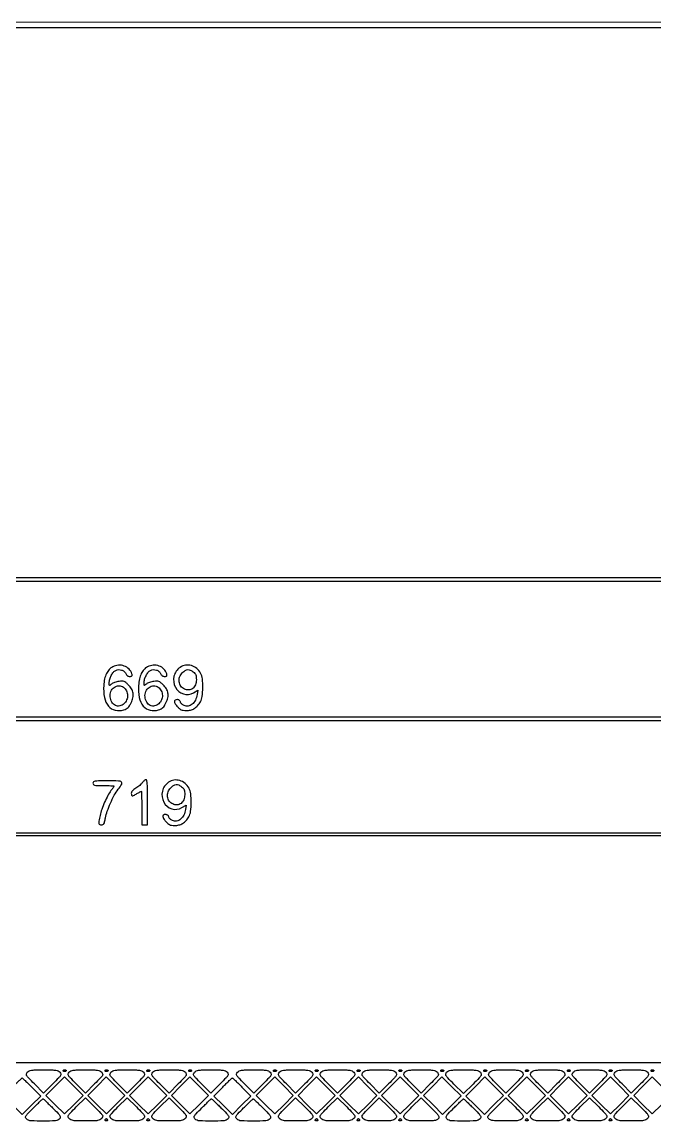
# Model space of a CAD drawing. Extents: x 0 to 836, y 5 to 589.
# Drawn here: x 445.5 to 491.6, y 508.4 to 588.7 of the extents above; entities that cross this region are included whole.
import ezdxf

# ---------------------------------------------------------------- set-up
doc = ezdxf.new("R2010")
doc.units = 0
doc.header["$MEASUREMENT"] = 0

msp = doc.modelspace()

# ---------------------------------------------------------------- linework, layer by layer
for points in [[(201.712326, 537.783562, -0.000001), (217.055896, 537.76491, -0.426088)], [(546.939, 229.3929, -0.000106), (546.943559, 250.949215, -0.000176), (546.957638, 269.095817, -0.000001), (546.976289, 285.583213, -0.415883)], [(836.0595, 588.6891), (420.497259, 588.710259, 0.000013), (261.145696, 588.714318, 0.000021), (126.989856, 588.708632), (4.934769, 588.698274, 0.19889), (4.878609, 588.675009, 0.198853), (4.855343, 588.618859), (4.83877, 516.273901, 0.000036), (4.826254, 436.744061, 0.000021), (4.8222, 342.282364), (4.8222, 95.946129), (4.469225, 95.920114, 0.031904), (4.160456, 95.877435, 0.315999), (4.075312, 95.787407, 0.415411), (4.137995, 95.703578, 0.035338), (4.43445, 95.6826), (4.8222, 95.6826), (4.8222, 50.2101), (4.8222, 4.7376), (420.462, 4.7376), (836.1018, 4.7376)], [(604.852986, 529.408162, -0.000002), (620.423836, 529.389509, -0.550615)], [(238.738155, 529.614638, -0.000002), (224.300981, 529.63329, -0.415836)], [(308.18842, 529.408162, -0.000002), (322.638019, 529.38951, -0.415836)], [(531.796111, 538.074638, -0.000002), (517.6951, 538.093291, -0.426056)], [(413.368417, 538.074638, -0.000002), (399.676779, 538.093291, -0.415815)], [(77.850638, 481.579418, -0.000002), (77.869294, 494.031443, -0.550517)], [(336.166934, 548.220763, -0.000002), (326.827688, 548.233536, -0.413812)], [(77.644162, 421.684687, -0.000002), (77.625507, 409.236574, -0.415775)], [(689.941022, 529.408162, -0.000003), (701.809045, 529.389505, -0.550493)], [(333.609652, 529.614638, -0.000003), (323.198363, 529.633296, -0.415688)], [(383.716206, 529.408162, -0.000003), (394.123716, 529.389504, -0.425916)], [(835.429914, 203.53197, -0.00002), (835.42504, 321.569549)], [(381.27946, 547.935135, -0.000004), (390.656104, 547.916048, -0.413615)], [(604.231838, 387.151416, -0.000003), (604.250494, 398.693431, -0.41574)], [(567.360849, 548.208, -0.000051), (536.314429, 548.211154, -0.0007)], [(697.188315, 5.1606), (351.216758, 5.1606), (5.2452, 5.1606), (5.2452, 50.4216), (5.2452, 95.6826), (5.8374, 95.6826, 0.008455), (6.143074, 95.687769, 0.044348), (6.30975, 95.708282, 0.103378), (6.397676, 95.747244, 0.241448), (6.4296, 95.8095, 0.241448), (6.397676, 95.871756, 0.103378), (6.30975, 95.910718, 0.044348), (6.143074, 95.931231, 0.008455), (5.8374, 95.9364), (5.2452, 95.9364), (5.2452, 342.1224), (5.2452, 588.3084), (420.2505, 588.3084), (835.2558, 588.3084)], [(493.0488, 538.056), (446.3496, 538.056, -0.000127), (428.442779, 538.060559, -0.000212)], [(567.405991, 529.596), (514.270982, 529.596), (514.533468, 530.054777, 0.013632), (514.643472, 530.259815, 0.036849), (514.706457, 530.412393, 0.055394), (514.728891, 530.519138, 0.285851), (514.703248, 530.570848, 0.078544), (514.632593, 530.600455, 0.25054), (514.584652, 530.588166, 0.068732), (514.531898, 530.524462, 0.002883), (514.378078, 530.2728), (514.199432, 529.9767), (514.199116, 531.39375, 0.002697), (514.194712, 532.17772, 0.019634), (514.175809, 532.553422, 0.040408), (514.140731, 532.757396, 0.342446), (514.0719, 532.8108, 0.353061), (514.002034, 532.754441, 0.033617), (513.96782, 532.52175, 0.017378), (513.949151, 532.098043, 0.00232), (513.945, 531.2034), (513.945, 529.596), (454.261895, 529.596), (394.57879, 529.596)]]:
    msp.add_lwpolyline(points, format="xyb")
for points in [[(398.147682, 547.9542), (445.598241, 547.9542), (493.0488, 547.9542)], [(493.0488, 548.208), (447.29439, 548.208), (401.539979, 548.208)], [(399.4812, 537.8022), (446.265, 537.8022), (493.0488, 537.8022)], [(394.492383, 529.4268), (454.184467, 529.4268), (513.876552, 529.4268)], [(493.0488, 512.8452), (443.815465, 512.8452)]]:
    msp.add_lwpolyline(points)
for points in [[(452.1024, 541.71938, 0.091039), (451.845011, 541.520804, 0.071413), (451.648653, 541.227228, 0.058997), (451.515436, 540.837125, 0.035155), (451.446422, 540.350694, 0.065252), (451.498303, 539.482157, 0.12543), (451.793169, 538.855071, 0.165394), (452.286275, 538.550106, 0.137042), (452.9061, 538.578841, 0.03902), (453.087483, 538.654827, 0.072123), (453.217393, 538.747319, 0.063137), (453.326356, 538.881519, 0.023863), (453.444142, 539.093007, 0.05808), (453.577109, 539.463693, 0.096714), (453.588861, 539.794095, 0.097528), (453.475598, 540.102732, 0.059881), (453.235543, 540.408377, 0.02073), (453.055754, 540.573845, 0.087428), (452.929646, 540.64741, 0.092225), (452.789401, 540.671446, 0.024517), (452.561982, 540.65705, 0.029908), (452.40363, 540.629535, 0.026782), (452.243608, 540.582586, 0.027747), (452.104444, 540.524662, 0.071538), (452.014367, 540.463993, -0.010472), (451.906248, 540.37019, -0.297784), (451.87118, 540.366145, -0.274003), (451.851378, 540.39691, -0.009257), (451.8486, 540.546953, -0.072542), (451.88651, 540.806876, -0.047148), (452.000388, 541.088802, -0.048132), (452.156289, 541.32974, -0.118747), (452.321058, 541.458655, -0.094816), (452.528895, 541.509177, -0.089828), (452.744954, 541.480978, -0.093742), (452.92991, 541.380919, -0.11562), (453.049457, 541.226166, 0.05591), (453.103784, 541.135376, 0.077484), (453.172089, 541.069775, 0.081855), (453.254013, 541.030484, 0.071083), (453.348381, 541.017, 0.033646), (453.456015, 541.024251, 0.197222), (453.504093, 541.052033, 0.203472), (453.51794, 541.104959, 0.035991), (453.495311, 541.20735, 0.122665), (453.292365, 541.550907, 0.110661), (452.94473, 541.775052, 0.105474), (452.520103, 541.835798, 0.10222)], [(454.6404, 541.71938, 0.091039), (454.383011, 541.520804, 0.071413), (454.186653, 541.227228, 0.058997), (454.053436, 540.837125, 0.035155), (453.984422, 540.350694, 0.065252), (454.036303, 539.482157, 0.12543), (454.331169, 538.855071, 0.165394), (454.824275, 538.550106, 0.137042), (455.4441, 538.578841, 0.03902), (455.625483, 538.654827, 0.072123), (455.755393, 538.747319, 0.063137), (455.864356, 538.881519, 0.023863), (455.982142, 539.093007, 0.05808), (456.115109, 539.463693, 0.096714), (456.126861, 539.794095, 0.097528), (456.013598, 540.102732, 0.059881), (455.773543, 540.408377, 0.02073), (455.593754, 540.573845, 0.087428), (455.467646, 540.64741, 0.092225), (455.327401, 540.671446, 0.024517), (455.099982, 540.65705, 0.029908), (454.94163, 540.629535, 0.026782), (454.781608, 540.582586, 0.027747), (454.642444, 540.524662, 0.071538), (454.552367, 540.463993, -0.010472), (454.444248, 540.37019, -0.297784), (454.40918, 540.366145, -0.274003), (454.389378, 540.39691, -0.009257), (454.3866, 540.546953, -0.072542), (454.42451, 540.806876, -0.047148), (454.538388, 541.088802, -0.048132), (454.694289, 541.32974, -0.118747), (454.859058, 541.458655, -0.094816), (455.066895, 541.509177, -0.089828), (455.282954, 541.480978, -0.093742), (455.46791, 541.380919, -0.11562), (455.587457, 541.226166, 0.05591), (455.641784, 541.135376, 0.077484), (455.710089, 541.069775, 0.081855), (455.792013, 541.030484, 0.071083), (455.886381, 541.017, 0.033646), (455.994015, 541.024251, 0.197222), (456.042093, 541.052033, 0.203472), (456.05594, 541.104959, 0.035991), (456.033311, 541.20735, 0.122665), (455.830365, 541.550907, 0.110661), (455.48273, 541.775052, 0.105474), (455.058103, 541.835798, 0.10222)], [(457.012204, 541.678586, 0.188759), (456.56332, 541.024223, 0.180396), (456.667009, 540.223777, 0.199234), (457.252123, 539.739183, 0.210904), (457.990223, 539.826183), (458.301659, 540.009935), (458.251496, 539.700819, -0.071214), (458.122322, 539.28772, -0.105821), (457.891913, 538.988444, -0.133073), (457.601062, 538.851787, -0.151692), (457.296847, 538.890458, -0.049128), (457.209457, 538.941158, -0.042152), (457.128664, 539.010341, -0.044207), (457.065772, 539.086534, -0.086696), (457.03318, 539.157838, 0.08419), (457.001157, 539.228829, 0.095531), (456.948589, 539.28173, 0.088381), (456.876548, 539.314056, 0.061447), (456.787833, 539.325, 0.133082), (456.64518, 539.286347, 0.285943), (456.59418, 539.189464, 0.133017), (456.650257, 539.029382, 0.031957), (456.825506, 538.80604, 0.031825), (456.967555, 538.66609, 0.075144), (457.092836, 538.586788, 0.071526), (457.239792, 538.545879, 0.026746), (457.453752, 538.529755, 0.06371), (457.76925, 538.563168, 0.079209), (458.041675, 538.67542, 0.074413), (458.278075, 538.873524, 0.048802), (458.486985, 539.161724, 0.101117), (458.620866, 539.554955, 0.029258), (458.664731, 540.198024, 0.02942), (458.632935, 540.843546, 0.096872), (458.507034, 541.248853, 0.096072), (458.220655, 541.598766, 0.103728), (457.831412, 541.804711, 0.107938), (457.404991, 541.832419, 0.112028)], [(457.970691, 541.34926, -0.046524), (458.085721, 541.240039, -0.087942), (458.151588, 541.130871, -0.070477), (458.184154, 540.989707, -0.021505), (458.1936, 540.770172, -0.091023), (458.125726, 540.400423, -0.137344), (457.932367, 540.138582, -0.15282), (457.648176, 540.032115, -0.121259), (457.32435, 540.093113, -0.130307), (457.065295, 540.30548, -0.124874), (456.940272, 540.621703, -0.118756), (456.978396, 540.972135, -0.110605), (457.171892, 541.277308, -0.050987), (457.380687, 541.447368, -0.123571), (457.567134, 541.512427, -0.130223), (457.755841, 541.480198, -0.059664)], [(452.946248, 540.173152, -0.10684), (453.131547, 539.885661, -0.109765), (453.179166, 539.550179, -0.109146), (453.080207, 539.224613, -0.104617), (452.852258, 538.965235, -0.151218), (452.534574, 538.852442, -0.167491), (452.22341, 538.945601, -0.139993), (451.996731, 539.231827, -0.098224), (451.91628, 539.637402, -0.135032), (452.017007, 540.003576, -0.139461), (452.289974, 540.261351, -0.152321), (452.638466, 540.323804, -0.166619)], [(455.484248, 540.173152, -0.10684), (455.669547, 539.885661, -0.109765), (455.717166, 539.550179, -0.109146), (455.618207, 539.224613, -0.104617), (455.390258, 538.965235, -0.151218), (455.072574, 538.852442, -0.167491), (454.76141, 538.945601, -0.139993), (454.534731, 539.231827, -0.098224), (454.45428, 539.637402, -0.135032), (454.555007, 540.003576, -0.139461), (454.827974, 540.261351, -0.152321), (455.176466, 540.323804, -0.166619)], [(450.6642, 533.2338, 0.17273), (450.696873, 533.142043, 0.168559), (450.780525, 533.09045, 0.050222), (450.963078, 533.068751, 0.004487), (451.4256, 533.0646, -0.005903), (451.717549, 533.061153, -0.009819), (451.963339, 533.050516, -0.003822), (452.169132, 533.035978, -0.391498), (452.187, 533.016655, -0.137513), (452.178579, 532.986615, -0.007359), (452.125352, 532.90197, -0.011075), (452.057535, 532.80246, -0.007811), (451.977136, 532.693565, 0.041374), (451.753437, 532.343718, 0.018158), (451.514075, 531.848063, 0.018215), (451.306787, 531.324762, 0.033072), (451.182046, 530.881986, 0.007607), (451.101336, 530.469602, 0.081087), (451.09857, 530.299308, 0.24362), (451.156617, 530.2186, 0.117881), (451.283768, 530.1882, 0.103986), (451.392594, 530.21108, 0.161113), (451.463258, 530.274821, 0.073435), (451.515122, 530.408232, 0.010075), (451.575751, 530.701271, -0.037612), (451.708364, 531.201674, -0.021031), (451.939948, 531.78777, -0.021025), (452.220348, 532.353154, -0.037128), (452.50425, 532.789649, 0.026417), (452.763735, 533.170517, 0.379622), (452.736632, 533.319133, 0.161247), (452.531791, 533.392755, 0.006323), (451.7217, 533.403, 0.002827), (451.061741, 533.399269, 0.036854), (450.817537, 533.378466, 0.138781), (450.707068, 533.327206, 0.218517)], [(454.268956, 533.278353, -0.050807), (454.192857, 533.184549, -0.021226), (454.073052, 533.073996, -0.020739), (453.933759, 532.96559, -0.025256), (453.794578, 532.876503, 0.025721), (453.640857, 532.777909, 0.056573), (453.537403, 532.684436, 0.076417), (453.477513, 532.591098, 0.104002), (453.456652, 532.49355, 0.060805), (453.472607, 532.359002, 0.331301), (453.525715, 532.315039, 0.138834), (453.626915, 532.338126, 0.011833), (453.859895, 532.472716, -0.006006), (453.968942, 532.537419, -0.008579), (454.067347, 532.59199, -0.005239), (454.150863, 532.635332, -0.117594), (454.177145, 532.6416, -0.40341), (454.19354, 532.6258, -0.001055), (454.205575, 532.281257, -0.005126), (454.214507, 531.885274, -0.003075), (454.2174, 531.4149), (454.2174, 530.1882), (454.4289, 530.1882), (454.6404, 530.1882), (454.6404, 531.8379, 0.002482), (454.636039, 532.716347, 0.015246), (454.617748, 533.168668, 0.022762), (454.586764, 533.433603, 0.367541), (454.52323, 533.4876, 0.129631), (454.468734, 533.47323, 0.043255), (454.400204, 533.426134, 0.039636), (454.330068, 533.358425, 0.035949)], [(456.166204, 533.303186, 0.188759), (455.71732, 532.648823, 0.180396), (455.821009, 531.848377, 0.199234), (456.406123, 531.363783, 0.210904), (457.144223, 531.450783), (457.455659, 531.634535), (457.405496, 531.325419, -0.071214), (457.276322, 530.91232, -0.105821), (457.045913, 530.613044, -0.133073), (456.755062, 530.476387, -0.151692), (456.450847, 530.515058, -0.049128), (456.363457, 530.565758, -0.042152), (456.282664, 530.634941, -0.044207), (456.219772, 530.711134, -0.086696), (456.18718, 530.782438, 0.08419), (456.155157, 530.853429, 0.095531), (456.102589, 530.90633, 0.088381), (456.030548, 530.938656, 0.061447), (455.941833, 530.9496, 0.133082), (455.79918, 530.910947, 0.285943), (455.74818, 530.814064, 0.133017), (455.804257, 530.653982, 0.031957), (455.979506, 530.43064, 0.031825), (456.121555, 530.29069, 0.075144), (456.246836, 530.211388, 0.071526), (456.393792, 530.170479, 0.026746), (456.607752, 530.154355, 0.06371), (456.92325, 530.187768, 0.079209), (457.195675, 530.30002, 0.074413), (457.432075, 530.498124, 0.048802), (457.640985, 530.786324, 0.101117), (457.774866, 531.179555, 0.029258), (457.818731, 531.822624, 0.02942), (457.786935, 532.468146, 0.096872), (457.661034, 532.873453, 0.096072), (457.374655, 533.223366, 0.103728), (456.985412, 533.429311, 0.107938), (456.558991, 533.457019, 0.112028)], [(457.124691, 532.97386, -0.046524), (457.239721, 532.864639, -0.087942), (457.305588, 532.755471, -0.070477), (457.338154, 532.614307, -0.021505), (457.3476, 532.394772, -0.091023), (457.279726, 532.025023, -0.137344), (457.086367, 531.763182, -0.15282), (456.802176, 531.656715, -0.121259), (456.47835, 531.717713, -0.130307), (456.219295, 531.93008, -0.124874), (456.094272, 532.246303, -0.118756), (456.132396, 532.596735, -0.110605), (456.325892, 532.901908, -0.050987), (456.534687, 533.071968, -0.123571), (456.721134, 533.137027, -0.130223), (456.909841, 533.104798, -0.059664)], [(446.203591, 511.087821), (446.857313, 510.430243), (446.180457, 509.757356), (445.5036, 509.084469), (444.826743, 509.757356), (444.149887, 510.430243), (444.803609, 511.087821, -0.00331), (445.057535, 511.339887, -0.005234), (445.278891, 511.552236, -0.001538), (445.472865, 511.733337, -0.189215), (445.5036, 511.7454, -0.189215), (445.534335, 511.733337, -0.001538), (445.728309, 511.552236, -0.005234), (445.949665, 511.339887, -0.00331)], [(448.256614, 512.164517, -0.1221), (448.322724, 512.041337, -0.202118), (448.305442, 511.92644, -0.05597), (448.177847, 511.762028, -0.0034), (447.739661, 511.317843), (447.06607, 510.644252), (446.395739, 511.318539, -0.003427), (445.960511, 511.762376, -0.055773), (445.833158, 511.927379, -0.200635), (445.815786, 512.042422, -0.122971), (445.881415, 512.165213, -0.10066), (446.009046, 512.25917, -0.072566), (446.179005, 512.309715, -0.031899), (446.462473, 512.332558, -0.004158), (447.0687, 512.3376, -0.004148), (447.675859, 512.332563, -0.032035), (447.958928, 512.309688, -0.073036), (448.128661, 512.258945, -0.100062)], [(448.7184, 512.300293, -0.211827), (448.694408, 512.246202, -0.127879), (448.631185, 512.213171, -0.122608), (448.557824, 512.214412, -0.191362), (448.507753, 512.25162, -0.136093), (448.498256, 512.284272, -0.190788), (448.508967, 512.312343, -0.140899), (448.539917, 512.331288, -0.067432), (448.586507, 512.3376, -0.026751), (448.637046, 512.334894, -0.042195), (448.679656, 512.326641, -0.051652), (448.709687, 512.314686, -0.279105)], [(451.302214, 512.164517, -0.1221), (451.368324, 512.041337, -0.202118), (451.351042, 511.92644, -0.05597), (451.223447, 511.762028, -0.0034), (450.785261, 511.317843), (450.11167, 510.644252), (449.441339, 511.318539, -0.003427), (449.006111, 511.762376, -0.055773), (448.878758, 511.927379, -0.200635), (448.861386, 512.042422, -0.122971), (448.927015, 512.165213, -0.10066), (449.054646, 512.25917, -0.072566), (449.224605, 512.309715, -0.031899), (449.508073, 512.332558, -0.004158), (450.1143, 512.3376, -0.004148), (450.721459, 512.332563, -0.032035), (451.004528, 512.309688, -0.073036), (451.174261, 512.258945, -0.100062)], [(451.764, 512.300293, -0.211827), (451.740008, 512.246202, -0.127879), (451.676785, 512.213171, -0.122608), (451.603424, 512.214412, -0.191362), (451.553353, 512.25162, -0.136093), (451.543856, 512.284272, -0.190788), (451.554567, 512.312343, -0.140899), (451.585517, 512.331288, -0.067432), (451.632107, 512.3376, -0.026751), (451.682646, 512.334894, -0.042195), (451.725256, 512.326641, -0.051652), (451.755287, 512.314686, -0.279105)], [(454.347814, 512.164517, -0.1221), (454.413924, 512.041337, -0.202118), (454.396642, 511.92644, -0.05597), (454.269047, 511.762028, -0.0034), (453.830861, 511.317843), (453.15727, 510.644252), (452.486939, 511.318539, -0.003427), (452.051711, 511.762376, -0.055773), (451.924358, 511.927379, -0.200635), (451.906986, 512.042422, -0.122971), (451.972615, 512.165213, -0.10066), (452.100246, 512.25917, -0.072566), (452.270205, 512.309715, -0.031899), (452.553673, 512.332558, -0.004158), (453.1599, 512.3376, -0.004148), (453.767059, 512.332563, -0.032035), (454.050128, 512.309688, -0.073036), (454.219861, 512.258945, -0.100062)], [(454.8096, 512.300293, -0.211827), (454.785608, 512.246202, -0.127879), (454.722385, 512.213171, -0.122608), (454.649024, 512.214412, -0.191362), (454.598953, 512.25162, -0.136093), (454.589456, 512.284272, -0.190788), (454.600167, 512.312343, -0.140899), (454.631117, 512.331288, -0.067432), (454.677707, 512.3376, -0.026751), (454.728246, 512.334894, -0.042195), (454.770856, 512.326641, -0.051652), (454.800887, 512.314686, -0.279105)], [(457.393414, 512.164517, -0.1221), (457.459524, 512.041337, -0.202118), (457.442242, 511.92644, -0.05597), (457.314647, 511.762028, -0.0034), (456.876461, 511.317843), (456.20287, 510.644252), (455.532539, 511.318539, -0.003427), (455.097311, 511.762376, -0.055773), (454.969958, 511.927379, -0.200635), (454.952586, 512.042422, -0.122971), (455.018215, 512.165213, -0.10066), (455.145846, 512.25917, -0.072566), (455.315805, 512.309715, -0.031899), (455.599273, 512.332558, -0.004158), (456.2055, 512.3376, -0.004148), (456.812659, 512.332563, -0.032035), (457.095728, 512.309688, -0.073036), (457.265461, 512.258945, -0.100062)], [(457.8552, 512.300293, -0.211827), (457.831208, 512.246202, -0.127879), (457.767985, 512.213171, -0.122608), (457.694624, 512.214412, -0.191362), (457.644553, 512.25162, -0.136093), (457.635056, 512.284272, -0.190788), (457.645767, 512.312343, -0.140899), (457.676717, 512.331288, -0.067432), (457.723307, 512.3376, -0.026751), (457.773846, 512.334894, -0.042195), (457.816456, 512.326641, -0.051652), (457.846487, 512.314686, -0.279105)], [(460.439014, 512.164517, -0.1221), (460.505124, 512.041337, -0.202118), (460.487842, 511.92644, -0.05597), (460.360247, 511.762028, -0.0034), (459.922061, 511.317843), (459.24847, 510.644252), (458.578139, 511.318539, -0.003427), (458.142911, 511.762376, -0.055773), (458.015558, 511.927379, -0.200635), (457.998186, 512.042422, -0.122971), (458.063815, 512.165213, -0.10066), (458.191446, 512.25917, -0.072566), (458.361405, 512.309715, -0.031899), (458.644873, 512.332558, -0.004158), (459.2511, 512.3376, -0.004148), (459.858259, 512.332563, -0.032035), (460.141328, 512.309688, -0.073036), (460.311061, 512.258945, -0.100062)], [(461.516191, 511.087821), (462.169913, 510.430243), (461.493057, 509.757356), (460.8162, 509.084469), (460.139343, 509.757356), (459.462487, 510.430243), (460.116209, 511.087821, -0.00331), (460.370135, 511.339887, -0.005234), (460.591491, 511.552236, -0.001538), (460.785465, 511.733337, -0.189215), (460.8162, 511.7454, -0.189215), (460.846935, 511.733337, -0.001538), (461.040909, 511.552236, -0.005234), (461.262265, 511.339887, -0.00331)], [(463.569214, 512.164517, -0.1221), (463.635324, 512.041337, -0.202118), (463.618042, 511.92644, -0.05597), (463.490447, 511.762028, -0.0034), (463.052261, 511.317843), (462.37867, 510.644252), (461.708339, 511.318539, -0.003427), (461.273111, 511.762376, -0.055773), (461.145758, 511.927379, -0.200635), (461.128386, 512.042422, -0.122971), (461.194015, 512.165213, -0.10066), (461.321646, 512.25917, -0.072566), (461.491605, 512.309715, -0.031899), (461.775073, 512.332558, -0.004158), (462.3813, 512.3376, -0.004148), (462.988459, 512.332563, -0.032035), (463.271528, 512.309688, -0.073036), (463.441261, 512.258945, -0.100062)], [(464.031, 512.300293, -0.211827), (464.007008, 512.246202, -0.127879), (463.943785, 512.213171, -0.122608), (463.870424, 512.214412, -0.191362), (463.820353, 512.25162, -0.136093), (463.810856, 512.284272, -0.190788), (463.821567, 512.312343, -0.140899), (463.852517, 512.331288, -0.067432), (463.899107, 512.3376, -0.026751), (463.949646, 512.334894, -0.042195), (463.992256, 512.326641, -0.051652), (464.022287, 512.314686, -0.279105)], [(466.614814, 512.164517, -0.1221), (466.680924, 512.041337, -0.202118), (466.663642, 511.92644, -0.05597), (466.536047, 511.762028, -0.0034), (466.097861, 511.317843), (465.42427, 510.644252), (464.753939, 511.318539, -0.003427), (464.318711, 511.762376, -0.055773), (464.191358, 511.927379, -0.200635), (464.173986, 512.042422, -0.122971), (464.239615, 512.165213, -0.10066), (464.367246, 512.25917, -0.072566), (464.537205, 512.309715, -0.031899), (464.820673, 512.332558, -0.004158), (465.4269, 512.3376, -0.004148), (466.034059, 512.332563, -0.032035), (466.317128, 512.309688, -0.073036), (466.486861, 512.258945, -0.100062)], [(467.0766, 512.300293, -0.211827), (467.052608, 512.246202, -0.127879), (466.989385, 512.213171, -0.122608), (466.916024, 512.214412, -0.191362), (466.865953, 512.25162, -0.136093), (466.856456, 512.284272, -0.190788), (466.867167, 512.312343, -0.140899), (466.898117, 512.331288, -0.067432), (466.944707, 512.3376, -0.026751), (466.995246, 512.334894, -0.042195), (467.037856, 512.326641, -0.051652), (467.067887, 512.314686, -0.279105)], [(469.660414, 512.164517, -0.1221), (469.726524, 512.041337, -0.202118), (469.709242, 511.92644, -0.05597), (469.581647, 511.762028, -0.0034), (469.143461, 511.317843), (468.46987, 510.644252), (467.799539, 511.318539, -0.003427), (467.364311, 511.762376, -0.055773), (467.236958, 511.927379, -0.200635), (467.219586, 512.042422, -0.122971), (467.285215, 512.165213, -0.10066), (467.412846, 512.25917, -0.072566), (467.582805, 512.309715, -0.031899), (467.866273, 512.332558, -0.004158), (468.4725, 512.3376, -0.004148), (469.079659, 512.332563, -0.032035), (469.362728, 512.309688, -0.073036), (469.532461, 512.258945, -0.100062)], [(470.1222, 512.300293, -0.211827), (470.098208, 512.246202, -0.127879), (470.034985, 512.213171, -0.122608), (469.961624, 512.214412, -0.191362), (469.911553, 512.25162, -0.136093), (469.902056, 512.284272, -0.190788), (469.912767, 512.312343, -0.140899), (469.943717, 512.331288, -0.067432), (469.990307, 512.3376, -0.026751), (470.040846, 512.334894, -0.042195), (470.083456, 512.326641, -0.051652), (470.113487, 512.314686, -0.279105)], [(472.706014, 512.164517, -0.1221), (472.772124, 512.041337, -0.202118), (472.754842, 511.92644, -0.05597), (472.627247, 511.762028, -0.0034), (472.189061, 511.317843), (471.51547, 510.644252), (470.845139, 511.318539, -0.003427), (470.409911, 511.762376, -0.055773), (470.282558, 511.927379, -0.200635), (470.265186, 512.042422, -0.122971), (470.330815, 512.165213, -0.10066), (470.458446, 512.25917, -0.072566), (470.628405, 512.309715, -0.031899), (470.911873, 512.332558, -0.004158), (471.5181, 512.3376, -0.004148), (472.125259, 512.332563, -0.032035), (472.408328, 512.309688, -0.073036), (472.578061, 512.258945, -0.100062)], [(473.1678, 512.300293, -0.211827), (473.143808, 512.246202, -0.127879), (473.080585, 512.213171, -0.122608), (473.007224, 512.214412, -0.191362), (472.957153, 512.25162, -0.136093), (472.947656, 512.284272, -0.190788), (472.958367, 512.312343, -0.140899), (472.989317, 512.331288, -0.067432), (473.035907, 512.3376, -0.026751), (473.086446, 512.334894, -0.042195), (473.129056, 512.326641, -0.051652), (473.159087, 512.314686, -0.279105)], [(475.751614, 512.164517, -0.1221), (475.817724, 512.041337, -0.202118), (475.800442, 511.92644, -0.05597), (475.672847, 511.762028, -0.0034), (475.234661, 511.317843), (474.56107, 510.644252), (473.890739, 511.318539, -0.003427), (473.455511, 511.762376, -0.055773), (473.328158, 511.927379, -0.200635), (473.310786, 512.042422, -0.122971), (473.376415, 512.165213, -0.10066), (473.504046, 512.25917, -0.072566), (473.674005, 512.309715, -0.031899), (473.957473, 512.332558, -0.004158), (474.5637, 512.3376, -0.004148), (475.170859, 512.332563, -0.032035), (475.453928, 512.309688, -0.073036), (475.623661, 512.258945, -0.100062)], [(476.2134, 512.300293, -0.211827), (476.189408, 512.246202, -0.127879), (476.126185, 512.213171, -0.122608), (476.052824, 512.214412, -0.191362), (476.002753, 512.25162, -0.136093), (475.993256, 512.284272, -0.190788), (476.003967, 512.312343, -0.140899), (476.034917, 512.331288, -0.067432), (476.081507, 512.3376, -0.026751), (476.132046, 512.334894, -0.042195), (476.174656, 512.326641, -0.051652), (476.204687, 512.314686, -0.279105)], [(478.881814, 512.164517, -0.126177), (478.947014, 512.040654, -0.199623), (478.928104, 511.923887, -0.054453), (478.796354, 511.755323, -0.003295), (478.345026, 511.298008), (477.6516, 510.604582), (476.958174, 511.298008, -0.003295), (476.506846, 511.755323, -0.054453), (476.375096, 511.923887, -0.199623), (476.356186, 512.040654, -0.126177), (476.421386, 512.164517, -0.102125), (476.550928, 512.259303, -0.072217), (476.724482, 512.309954, -0.031069), (477.016335, 512.332664, -0.003885), (477.6516, 512.3376, -0.003885), (478.286865, 512.332664, -0.031069), (478.578718, 512.309954, -0.072217), (478.752272, 512.259303, -0.102125)], [(479.3436, 512.300293, -0.211827), (479.319608, 512.246202, -0.127879), (479.256385, 512.213171, -0.122608), (479.183024, 512.214412, -0.191362), (479.132953, 512.25162, -0.136093), (479.123456, 512.284272, -0.190788), (479.134167, 512.312343, -0.140899), (479.165117, 512.331288, -0.067432), (479.211707, 512.3376, -0.026751), (479.262246, 512.334894, -0.042195), (479.304856, 512.326641, -0.051652), (479.334887, 512.314686, -0.279105)], [(481.927414, 512.164517, -0.1221), (481.993524, 512.041337, -0.202118), (481.976242, 511.92644, -0.05597), (481.848647, 511.762028, -0.0034), (481.410461, 511.317843), (480.73687, 510.644252), (480.066539, 511.318539, -0.003427), (479.631311, 511.762376, -0.055773), (479.503958, 511.927379, -0.200635), (479.486586, 512.042422, -0.122971), (479.552215, 512.165213, -0.10066), (479.679846, 512.25917, -0.072566), (479.849805, 512.309715, -0.031899), (480.133273, 512.332558, -0.004158), (480.7395, 512.3376, -0.004148), (481.346659, 512.332563, -0.032035), (481.629728, 512.309688, -0.073036), (481.799461, 512.258945, -0.100062)], [(482.3892, 512.300293, -0.211827), (482.365208, 512.246202, -0.127879), (482.301985, 512.213171, -0.122608), (482.228624, 512.214412, -0.191362), (482.178553, 512.25162, -0.136093), (482.169056, 512.284272, -0.190788), (482.179767, 512.312343, -0.140899), (482.210717, 512.331288, -0.067432), (482.257307, 512.3376, -0.026751), (482.307846, 512.334894, -0.042195), (482.350456, 512.326641, -0.051652), (482.380487, 512.314686, -0.279105)], [(484.973014, 512.164517, -0.1221), (485.039124, 512.041337, -0.202118), (485.021842, 511.92644, -0.05597), (484.894247, 511.762028, -0.0034), (484.456061, 511.317843), (483.78247, 510.644252), (483.112139, 511.318539, -0.003427), (482.676911, 511.762376, -0.055773), (482.549558, 511.927379, -0.200635), (482.532186, 512.042422, -0.122971), (482.597815, 512.165213, -0.10066), (482.725446, 512.25917, -0.072566), (482.895405, 512.309715, -0.031899), (483.178873, 512.332558, -0.004158), (483.7851, 512.3376, -0.004148), (484.392259, 512.332563, -0.032035), (484.675328, 512.309688, -0.073036), (484.845061, 512.258945, -0.100062)], [(485.4348, 512.300293, -0.211827), (485.410808, 512.246202, -0.127879), (485.347585, 512.213171, -0.122608), (485.274224, 512.214412, -0.191362), (485.224153, 512.25162, -0.136093), (485.214656, 512.284272, -0.190788), (485.225367, 512.312343, -0.140899), (485.256317, 512.331288, -0.067432), (485.302907, 512.3376, -0.026751), (485.353446, 512.334894, -0.042195), (485.396056, 512.326641, -0.051652), (485.426087, 512.314686, -0.279105)], [(488.018614, 512.164517, -0.1221), (488.084724, 512.041337, -0.202118), (488.067442, 511.92644, -0.05597), (487.939847, 511.762028, -0.0034), (487.501661, 511.317843), (486.82807, 510.644252), (486.157739, 511.318539, -0.003427), (485.722511, 511.762376, -0.055773), (485.595158, 511.927379, -0.200635), (485.577786, 512.042422, -0.122971), (485.643415, 512.165213, -0.10066), (485.771046, 512.25917, -0.072566), (485.941005, 512.309715, -0.031899), (486.224473, 512.332558, -0.004158), (486.8307, 512.3376, -0.004148), (487.437859, 512.332563, -0.032035), (487.720928, 512.309688, -0.073036), (487.890661, 512.258945, -0.100062)], [(488.4804, 512.300293, -0.211827), (488.456408, 512.246202, -0.127879), (488.393185, 512.213171, -0.122608), (488.319824, 512.214412, -0.191362), (488.269753, 512.25162, -0.136093), (488.260256, 512.284272, -0.190788), (488.270967, 512.312343, -0.140899), (488.301917, 512.331288, -0.067432), (488.348507, 512.3376, -0.026751), (488.399046, 512.334894, -0.042195), (488.441656, 512.326641, -0.051652), (488.471687, 512.314686, -0.279105)], [(491.064214, 512.164517, -0.1221), (491.130324, 512.041337, -0.202118), (491.113042, 511.92644, -0.05597), (490.985447, 511.762028, -0.0034), (490.547261, 511.317843), (489.87367, 510.644252), (489.203339, 511.318539, -0.003427), (488.768111, 511.762376, -0.055773), (488.640758, 511.927379, -0.200635), (488.623386, 512.042422, -0.122971), (488.689015, 512.165213, -0.10066), (488.816646, 512.25917, -0.072566), (488.986605, 512.309715, -0.031899), (489.270073, 512.332558, -0.004158), (489.8763, 512.3376, -0.004148), (490.483459, 512.332563, -0.032035), (490.766528, 512.309688, -0.073036), (490.936261, 512.258945, -0.100062)], [(491.526, 512.300293, -0.211827), (491.502008, 512.246202, -0.127879), (491.438785, 512.213171, -0.122608), (491.365424, 512.214412, -0.191362), (491.315353, 512.25162, -0.136093), (491.305856, 512.284272, -0.190788), (491.316567, 512.312343, -0.140899), (491.347517, 512.331288, -0.067432), (491.394107, 512.3376, -0.026751), (491.444646, 512.334894, -0.042195), (491.487256, 512.326641, -0.051652), (491.517287, 512.314686, -0.279105)], [(447.72025, 509.57115, -0.004145), (448.12192, 509.16516, -0.049961), (448.258614, 508.9933, -0.168757), (448.286573, 508.877909, -0.161102), (448.23776, 508.76745, -0.19588), (447.947505, 508.627823, -0.014413), (447.046823, 508.598374, -0.015267), (446.148751, 508.622331, -0.171235), (445.824284, 508.758132, -0.151641), (445.761813, 508.863724, -0.199808), (445.779583, 508.973028, -0.05311), (445.908307, 509.138303, -0.003657), (446.323238, 509.561832, -0.00302), (446.578108, 509.815128, -0.004798), (446.799627, 510.028499, -0.001295), (446.994227, 510.211423, -0.190218), (447.022544, 510.2226, -0.188666), (447.050912, 510.211501, -0.001307), (447.24499, 510.031236, -0.004806), (447.465994, 509.820872, -0.003027)], [(451.302214, 508.788283, -0.100062), (451.174261, 508.693855, -0.073036), (451.004528, 508.643112, -0.032035), (450.721459, 508.620237, -0.004148), (450.1143, 508.6152, -0.004158), (449.508073, 508.620242, -0.031899), (449.224605, 508.643085, -0.072566), (449.054646, 508.69363, -0.10066), (448.927015, 508.787587, -0.122971), (448.861386, 508.910378, -0.200635), (448.878758, 509.025421, -0.055773), (449.006111, 509.190424, -0.003427), (449.441339, 509.634261), (450.11167, 510.308548), (450.785261, 509.634957, -0.0034), (451.223447, 509.190772, -0.05597), (451.351042, 509.02636, -0.202118), (451.368324, 508.911463, -0.1221)], [(454.347814, 508.788283, -0.100062), (454.219861, 508.693855, -0.073036), (454.050128, 508.643112, -0.032035), (453.767059, 508.620237, -0.004148), (453.1599, 508.6152, -0.004158), (452.553673, 508.620242, -0.031899), (452.270205, 508.643085, -0.072566), (452.100246, 508.69363, -0.10066), (451.972615, 508.787587, -0.122971), (451.906986, 508.910378, -0.200635), (451.924358, 509.025421, -0.055773), (452.051711, 509.190424, -0.003427), (452.486939, 509.634261), (453.15727, 510.308548), (453.830861, 509.634957, -0.0034), (454.269047, 509.190772, -0.05597), (454.396642, 509.02636, -0.202118), (454.413924, 508.911463, -0.1221)], [(457.393414, 508.788283, -0.100062), (457.265461, 508.693855, -0.073036), (457.095728, 508.643112, -0.032035), (456.812659, 508.620237, -0.004148), (456.2055, 508.6152, -0.004158), (455.599273, 508.620242, -0.031899), (455.315805, 508.643085, -0.072566), (455.145846, 508.69363, -0.10066), (455.018215, 508.787587, -0.122971), (454.952586, 508.910378, -0.200635), (454.969958, 509.025421, -0.055773), (455.097311, 509.190424, -0.003427), (455.532539, 509.634261), (456.20287, 510.308548), (456.876461, 509.634957, -0.0034), (457.314647, 509.190772, -0.05597), (457.442242, 509.02636, -0.202118), (457.459524, 508.911463, -0.1221)], [(459.98725, 509.57115, -0.004145), (460.38892, 509.16516, -0.049961), (460.525614, 508.9933, -0.168757), (460.553573, 508.877909, -0.161102), (460.50476, 508.76745, -0.19588), (460.214505, 508.627823, -0.014413), (459.313823, 508.598374, -0.015267), (458.415751, 508.622331, -0.171235), (458.091284, 508.758132, -0.151641), (458.028813, 508.863724, -0.199808), (458.046583, 508.973028, -0.05311), (458.175307, 509.138303, -0.003657), (458.590238, 509.561832, -0.00302), (458.845108, 509.815128, -0.004798), (459.066627, 510.028499, -0.001295), (459.261227, 510.211423, -0.190218), (459.289544, 510.2226, -0.188666), (459.317912, 510.211501, -0.001307), (459.51199, 510.031236, -0.004806), (459.732994, 509.820872, -0.003027)], [(463.03285, 509.57115, -0.004145), (463.43452, 509.16516, -0.049961), (463.571214, 508.9933, -0.168757), (463.599173, 508.877909, -0.161102), (463.55036, 508.76745, -0.19588), (463.260105, 508.627823, -0.014413), (462.359423, 508.598374, -0.015267), (461.461351, 508.622331, -0.171235), (461.136884, 508.758132, -0.151641), (461.074413, 508.863724, -0.199808), (461.092183, 508.973028, -0.05311), (461.220907, 509.138303, -0.003657), (461.635838, 509.561832, -0.00302), (461.890708, 509.815128, -0.004798), (462.112227, 510.028499, -0.001295), (462.306827, 510.211423, -0.190218), (462.335144, 510.2226, -0.188666), (462.363512, 510.211501, -0.001307), (462.55759, 510.031236, -0.004806), (462.778594, 509.820872, -0.003027)], [(466.614814, 508.788283, -0.100062), (466.486861, 508.693855, -0.073036), (466.317128, 508.643112, -0.032035), (466.034059, 508.620237, -0.004148), (465.4269, 508.6152, -0.004158), (464.820673, 508.620242, -0.031899), (464.537205, 508.643085, -0.072566), (464.367246, 508.69363, -0.10066), (464.239615, 508.787587, -0.122971), (464.173986, 508.910378, -0.200635), (464.191358, 509.025421, -0.055773), (464.318711, 509.190424, -0.003427), (464.753939, 509.634261), (465.42427, 510.308548), (466.097861, 509.634957, -0.0034), (466.536047, 509.190772, -0.05597), (466.663642, 509.02636, -0.202118), (466.680924, 508.911463, -0.1221)], [(469.660414, 508.788283, -0.100062), (469.532461, 508.693855, -0.073036), (469.362728, 508.643112, -0.032035), (469.079659, 508.620237, -0.004148), (468.4725, 508.6152, -0.004158), (467.866273, 508.620242, -0.031899), (467.582805, 508.643085, -0.072566), (467.412846, 508.69363, -0.10066), (467.285215, 508.787587, -0.122971), (467.219586, 508.910378, -0.200635), (467.236958, 509.025421, -0.055773), (467.364311, 509.190424, -0.003427), (467.799539, 509.634261), (468.46987, 510.308548), (469.143461, 509.634957, -0.0034), (469.581647, 509.190772, -0.05597), (469.709242, 509.02636, -0.202118), (469.726524, 508.911463, -0.1221)], [(472.706014, 508.788283, -0.100062), (472.578061, 508.693855, -0.073036), (472.408328, 508.643112, -0.032035), (472.125259, 508.620237, -0.004148), (471.5181, 508.6152, -0.004158), (470.911873, 508.620242, -0.031899), (470.628405, 508.643085, -0.072566), (470.458446, 508.69363, -0.10066), (470.330815, 508.787587, -0.122971), (470.265186, 508.910378, -0.200635), (470.282558, 509.025421, -0.055773), (470.409911, 509.190424, -0.003427), (470.845139, 509.634261), (471.51547, 510.308548), (472.189061, 509.634957, -0.0034), (472.627247, 509.190772, -0.05597), (472.754842, 509.02636, -0.202118), (472.772124, 508.911463, -0.1221)], [(475.817305, 508.767389, -0.121451), (475.697491, 508.686555, -0.056764), (475.514398, 508.642062, -0.026999), (475.208809, 508.620328, -0.004254), (474.606, 508.6152, -0.003895), (473.971714, 508.620141, -0.030938), (473.679435, 508.64282, -0.07174), (473.505637, 508.693272, -0.102727), (473.376415, 508.787587, -0.122854), (473.31076, 508.910359, -0.200706), (473.328086, 509.025348, -0.055817), (473.455321, 509.190232, -0.00343), (473.890177, 509.633696), (474.559947, 510.307418), (475.257491, 509.613498, -0.003879), (475.68546, 509.181094, -0.047028), (475.831915, 508.999429, -0.161843), (475.864263, 508.87957, -0.171211)], [(478.34545, 509.57115, -0.004145), (478.74712, 509.16516, -0.049961), (478.883814, 508.9933, -0.168757), (478.911773, 508.877909, -0.161102), (478.86296, 508.76745, -0.19588), (478.572705, 508.627823, -0.014413), (477.672023, 508.598374, -0.015267), (476.773951, 508.622331, -0.171235), (476.449484, 508.758132, -0.151641), (476.387013, 508.863724, -0.199808), (476.404783, 508.973028, -0.05311), (476.533507, 509.138303, -0.003657), (476.948438, 509.561832, -0.00302), (477.203308, 509.815128, -0.004798), (477.424827, 510.028499, -0.001295), (477.619427, 510.211423, -0.190218), (477.647744, 510.2226, -0.188666), (477.676112, 510.211501, -0.001307), (477.87019, 510.031236, -0.004806), (478.091194, 509.820872, -0.003027)], [(481.927414, 508.788283, -0.101413), (481.798421, 508.693619, -0.072507), (481.626196, 508.642936, -0.031399), (481.337394, 508.62017, -0.003973), (480.7119, 508.6152, -0.004825), (480.141535, 508.620705, -0.024421), (479.824159, 508.642362, -0.045331), (479.625006, 508.684303, -0.109788), (479.495029, 508.758183, -0.162459), (479.434556, 508.865505, -0.19244), (479.45631, 508.979108, -0.049951), (479.594623, 509.153956, -0.00343), (480.037011, 509.604798), (480.736988, 510.30843), (481.41052, 509.634898, -0.0034), (481.848667, 509.190752, -0.055974), (481.976249, 509.026353, -0.202125), (481.993526, 508.911461, -0.122088)], [(484.973014, 508.788283, -0.100062), (484.845061, 508.693855, -0.073036), (484.675328, 508.643112, -0.032035), (484.392259, 508.620237, -0.004148), (483.7851, 508.6152, -0.004158), (483.178873, 508.620242, -0.031899), (482.895405, 508.643085, -0.072566), (482.725446, 508.69363, -0.10066), (482.597815, 508.787587, -0.122971), (482.532186, 508.910378, -0.200635), (482.549558, 509.025421, -0.055773), (482.676911, 509.190424, -0.003427), (483.112139, 509.634261), (483.78247, 510.308548), (484.456061, 509.634957, -0.0034), (484.894247, 509.190772, -0.05597), (485.021842, 509.02636, -0.202118), (485.039124, 508.911463, -0.1221)], [(488.018614, 508.788283, -0.100062), (487.890661, 508.693855, -0.073036), (487.720928, 508.643112, -0.032035), (487.437859, 508.620237, -0.004148), (486.8307, 508.6152, -0.004158), (486.224473, 508.620242, -0.031899), (485.941005, 508.643085, -0.072566), (485.771046, 508.69363, -0.10066), (485.643415, 508.787587, -0.122971), (485.577786, 508.910378, -0.200635), (485.595158, 509.025421, -0.055773), (485.722511, 509.190424, -0.003427), (486.157739, 509.634261), (486.82807, 510.308548), (487.501661, 509.634957, -0.0034), (487.939847, 509.190772, -0.05597), (488.067442, 509.02636, -0.202118), (488.084724, 508.911463, -0.1221)], [(491.064214, 508.788283, -0.100062), (490.936261, 508.693855, -0.073036), (490.766528, 508.643112, -0.032035), (490.483459, 508.620237, -0.004148), (489.8763, 508.6152, -0.004158), (489.270073, 508.620242, -0.031899), (488.986605, 508.643085, -0.072566), (488.816646, 508.69363, -0.10066), (488.689015, 508.787587, -0.122971), (488.623386, 508.910378, -0.200635), (488.640758, 509.025421, -0.055773), (488.768111, 509.190424, -0.003427), (489.203339, 509.634261), (489.87367, 510.308548), (490.547261, 509.634957, -0.0034), (490.985447, 509.190772, -0.05597), (491.113042, 509.02636, -0.202118), (491.130324, 508.911463, -0.1221)], [(451.7217, 508.6998, -0.146489), (451.73033, 508.667703, -0.191582), (451.718417, 508.640051, -0.134005), (451.685714, 508.621372, -0.063222), (451.6371, 508.6152, -0.063222), (451.588486, 508.621372, -0.134005), (451.555783, 508.640051, -0.191582), (451.54387, 508.667703, -0.146489), (451.5525, 508.6998, -0.025622), (451.574888, 508.732189, -0.032351), (451.598919, 508.759549, -0.033983), (451.621305, 508.779082, -0.163822), (451.6371, 508.7844, -0.163822), (451.652895, 508.779082, -0.033983), (451.675281, 508.759549, -0.032351), (451.699312, 508.732189, -0.025622)], [(454.7673, 508.6998, -0.146489), (454.77593, 508.667703, -0.191582), (454.764017, 508.640051, -0.134005), (454.731314, 508.621372, -0.063222), (454.6827, 508.6152, -0.063222), (454.634086, 508.621372, -0.134005), (454.601383, 508.640051, -0.191582), (454.58947, 508.667703, -0.146489), (454.5981, 508.6998, -0.025622), (454.620488, 508.732189, -0.032351), (454.644519, 508.759549, -0.033983), (454.666905, 508.779082, -0.163822), (454.6827, 508.7844, -0.163822), (454.698495, 508.779082, -0.033983), (454.720881, 508.759549, -0.032351), (454.744912, 508.732189, -0.025622)], [(467.0343, 508.6998, -0.146489), (467.04293, 508.667703, -0.191582), (467.031017, 508.640051, -0.134005), (466.998314, 508.621372, -0.063222), (466.9497, 508.6152, -0.063222), (466.901086, 508.621372, -0.134005), (466.868383, 508.640051, -0.191582), (466.85647, 508.667703, -0.146489), (466.8651, 508.6998, -0.025622), (466.887488, 508.732189, -0.032351), (466.911519, 508.759549, -0.033983), (466.933905, 508.779082, -0.163822), (466.9497, 508.7844, -0.163822), (466.965495, 508.779082, -0.033983), (466.987881, 508.759549, -0.032351), (467.011912, 508.732189, -0.025622)], [(470.0799, 508.6998, -0.146489), (470.08853, 508.667703, -0.191582), (470.076617, 508.640051, -0.134005), (470.043914, 508.621372, -0.063222), (469.9953, 508.6152, -0.063222), (469.946686, 508.621372, -0.134005), (469.913983, 508.640051, -0.191582), (469.90207, 508.667703, -0.146489), (469.9107, 508.6998, -0.025622), (469.933088, 508.732189, -0.032351), (469.957119, 508.759549, -0.033983), (469.979505, 508.779082, -0.163822), (469.9953, 508.7844, -0.163822), (470.011095, 508.779082, -0.033983), (470.033481, 508.759549, -0.032351), (470.057512, 508.732189, -0.025622)], [(473.1255, 508.6998, -0.146489), (473.13413, 508.667703, -0.191582), (473.122217, 508.640051, -0.134005), (473.089514, 508.621372, -0.063222), (473.0409, 508.6152, -0.063222), (472.992286, 508.621372, -0.134005), (472.959583, 508.640051, -0.191582), (472.94767, 508.667703, -0.146489), (472.9563, 508.6998, -0.025622), (472.978688, 508.732189, -0.032351), (473.002719, 508.759549, -0.033983), (473.025105, 508.779082, -0.163822), (473.0409, 508.7844, -0.163822), (473.056695, 508.779082, -0.033983), (473.079081, 508.759549, -0.032351), (473.103112, 508.732189, -0.025622)], [(482.3469, 508.6998, -0.146489), (482.35553, 508.667703, -0.191582), (482.343617, 508.640051, -0.134005), (482.310914, 508.621372, -0.063222), (482.2623, 508.6152, -0.063222), (482.213686, 508.621372, -0.134005), (482.180983, 508.640051, -0.191582), (482.16907, 508.667703, -0.146489), (482.1777, 508.6998, -0.025622), (482.200088, 508.732189, -0.032351), (482.224119, 508.759549, -0.033983), (482.246505, 508.779082, -0.163822), (482.2623, 508.7844, -0.163822), (482.278095, 508.779082, -0.033983), (482.300481, 508.759549, -0.032351), (482.324512, 508.732189, -0.025622)], [(485.3925, 508.6998, -0.146489), (485.40113, 508.667703, -0.191582), (485.389217, 508.640051, -0.134005), (485.356514, 508.621372, -0.063222), (485.3079, 508.6152, -0.063222), (485.259286, 508.621372, -0.134005), (485.226583, 508.640051, -0.191582), (485.21467, 508.667703, -0.146489), (485.2233, 508.6998, -0.025622), (485.245688, 508.732189, -0.032351), (485.269719, 508.759549, -0.033983), (485.292105, 508.779082, -0.163822), (485.3079, 508.7844, -0.163822), (485.323695, 508.779082, -0.033983), (485.346081, 508.759549, -0.032351), (485.370112, 508.732189, -0.025622)], [(488.4381, 508.6998, -0.146489), (488.44673, 508.667703, -0.191582), (488.434817, 508.640051, -0.134005), (488.402114, 508.621372, -0.063222), (488.3535, 508.6152, -0.063222), (488.304886, 508.621372, -0.134005), (488.272183, 508.640051, -0.191582), (488.26027, 508.667703, -0.146489), (488.2689, 508.6998, -0.025622), (488.291288, 508.732189, -0.032351), (488.315319, 508.759549, -0.033983), (488.337705, 508.779082, -0.163822), (488.3535, 508.7844, -0.163822), (488.369295, 508.779082, -0.033983), (488.391681, 508.759549, -0.032351), (488.415712, 508.732189, -0.025622)]]:
    msp.add_lwpolyline(points, format="xyb", close=True)
for points in [[(449.2683, 509.7996), (448.59413, 509.121452), (447.91733, 509.798252), (447.24053, 510.475052), (447.9147, 511.1532), (448.58887, 511.831348), (449.26567, 511.154548), (449.94247, 510.477748)], [(452.3139, 509.7996), (451.63973, 509.121452), (450.96293, 509.798252), (450.28613, 510.475052), (450.9603, 511.1532), (451.63447, 511.831348), (452.31127, 511.154548), (452.98807, 510.477748)], [(455.3595, 509.7996), (454.68533, 509.121452), (454.00853, 509.798252), (453.33173, 510.475052), (454.0059, 511.1532), (454.68007, 511.831348), (455.35687, 511.154548), (456.03367, 510.477748)], [(458.4051, 509.7996), (457.73093, 509.121452), (457.05413, 509.798252), (456.37733, 510.475052), (457.0515, 511.1532), (457.72567, 511.831348), (458.40247, 511.154548), (459.07927, 510.477748)], [(464.5809, 509.7996), (463.90673, 509.121452), (463.22993, 509.798252), (462.55313, 510.475052), (463.2273, 511.1532), (463.90147, 511.831348), (464.57827, 511.154548), (465.25507, 510.477748)], [(467.6265, 509.7996), (466.95233, 509.121452), (466.27553, 509.798252), (465.59873, 510.475052), (466.2729, 511.1532), (466.94707, 511.831348), (467.62387, 511.154548), (468.30067, 510.477748)], [(470.6721, 509.7996), (469.99793, 509.121452), (469.32113, 509.798252), (468.64433, 510.475052), (469.3185, 511.1532), (469.99267, 511.831348), (470.66947, 511.154548), (471.34627, 510.477748)], [(473.7177, 509.7996), (473.04353, 509.121452), (472.36673, 509.798252), (471.68993, 510.475052), (472.3641, 511.1532), (473.03827, 511.831348), (473.71507, 511.154548), (474.39187, 510.477748)], [(476.806215, 509.759197), (476.1288, 509.081782), (475.432165, 509.778417), (474.73553, 510.475052), (475.409138, 511.152635), (476.082747, 511.830218), (476.783189, 511.133415), (477.48363, 510.436612)], [(479.872383, 509.779765), (479.175748, 509.08313), (478.498165, 509.756738), (477.820582, 510.430347), (478.517385, 511.130789), (479.214188, 511.83123), (479.891603, 511.153815), (480.569018, 510.4764)], [(482.9391, 509.7996), (482.26493, 509.121452), (481.58813, 509.798252), (480.91133, 510.475052), (481.5855, 511.1532), (482.25967, 511.831348), (482.93647, 511.154548), (483.61327, 510.477748)], [(485.9847, 509.7996), (485.31053, 509.121452), (484.63373, 509.798252), (483.95693, 510.475052), (484.6311, 511.1532), (485.30527, 511.831348), (485.98207, 511.154548), (486.65887, 510.477748)], [(489.0303, 509.7996), (488.35613, 509.121452), (487.67933, 509.798252), (487.00253, 510.475052), (487.6767, 511.1532), (488.35087, 511.831348), (489.02767, 511.154548), (489.70447, 510.477748)], [(492.0759, 509.7996), (491.40173, 509.121452), (490.72493, 509.798252), (490.04813, 510.475052), (490.7223, 511.1532), (491.39647, 511.831348), (492.07327, 511.154548), (492.75007, 510.477748)]]:
    msp.add_lwpolyline(points, close=True)

doc.saveas('drawing.dxf')
